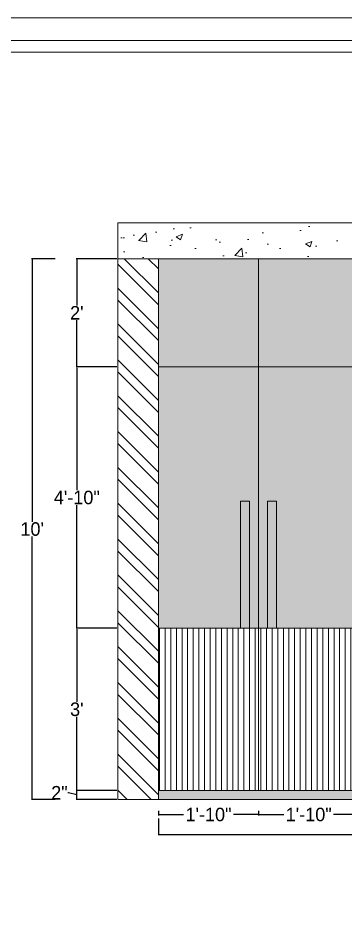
# Model space of a CAD drawing. Header units: inches. Extents: x 15448 to 46480, y -8154 to 0.
# Drawn here: x 22187.5 to 22260.2, y -4580.4 to -4383.1 of the extents above; entities that cross this region are included whole.
import ezdxf

# ---------------------------------------------------------------- set-up
doc = ezdxf.new("R2010")
doc.units = ezdxf.units.IN
doc.header["$MEASUREMENT"] = 0
doc.layers.add('furni', color=253, linetype='Continuous')
doc.layers.add('IEL-HATCH-002', color=7, linetype='Continuous')
doc.styles.add('b.k', font='verdana.ttf')
doc.styles.add('HEMI', font='stylu.ttf')
doc.dimstyles.new('STANDARD$0', dxfattribs={"dimscale": 0, "dimtxt": 6, "dimasz": 3, "dimexe": 2, "dimexo": 2, "dimgap": 0, "dimtad": 0, "dimtih": 1, "dimtoh": 1, "dimdec": 1, "dimzin": 0, "dimdsep": 46, "dimlunit": 4, "dimtxsty": 'b.k', "dimcen": 2.5, "dimclrd": 256, "dimclre": 256, "dimclrt": 256, "dimadec": 0, "dimazin": 0, "dimtfac": 1, "dimtdec": 1, "dimtofl": 0, "dimtmove": 2, "dimatfit": 2, "dimfxl": 1, "dimfrac": 2, "dimtolj": 1, "dimtzin": 0, "dimlwd": 9, "dimlwe": 9, "dimarcsym": 0})

# ---------------------------------------------------------------- blocks, each defined once
blk = doc.blocks.new('*D637')
at = {"color": 254, "lineweight": -2, "transparency": 16777216}
for p, q in [((22218.75, -4559.05), (22218.75, -4560.07)), ((22241, -4559.05), (22241, -4560.07))]:
    blk.add_line(p, q, dxfattribs=at)
at = {"color": 5, "lineweight": -2, "transparency": 16777216}
for p, q in [((22218.93, -4559.89), (22224.34, -4559.89)), ((22240.82, -4559.89), (22235.41, -4559.89))]:
    blk.add_line(p, q, dxfattribs=at)
at = {"color": 5, "transparency": 16777216}
for points in [[(22218.93, -4559.86), (22218.93, -4559.92), (22218.75, -4559.89)], [(22240.82, -4559.86), (22240.82, -4559.92), (22241, -4559.89)]]:
    blk.add_solid(points, dxfattribs=at)
at = {"layer": 'Defpoints', "color": 0, "transparency": 16777216}
for p in [(22218.75, -4556.05), (22241, -4556.05), (22241, -4559.89)]:
    blk.add_point(p, dxfattribs=at)
at = {"color": 5, "lineweight": 5, "transparency": 16777216, "insert": (22229.88, -4559.89), "char_height": 3, "attachment_point": 5, "style": 'HEMI'}
blk.add_mtext('\\A1;1\'-10"', dxfattribs=at)
blk = doc.blocks.new('*D638')
at = {"color": 254, "lineweight": -2, "transparency": 16777216}
for p, q in [((22241, -4559.05), (22241, -4560.07)), ((22263.25, -4559.05), (22263.25, -4560.07))]:
    blk.add_line(p, q, dxfattribs=at)
at = {"color": 5, "lineweight": -2, "transparency": 16777216}
for p, q in [((22241.18, -4559.89), (22246.59, -4559.89)), ((22263.07, -4559.89), (22257.66, -4559.89))]:
    blk.add_line(p, q, dxfattribs=at)
at = {"color": 5, "transparency": 16777216}
for points in [[(22241.18, -4559.86), (22241.18, -4559.92), (22241, -4559.89)], [(22263.07, -4559.86), (22263.07, -4559.92), (22263.25, -4559.89)]]:
    blk.add_solid(points, dxfattribs=at)
at = {"layer": 'Defpoints', "color": 0, "transparency": 16777216}
for p in [(22241, -4556.05), (22263.25, -4556.05), (22263.25, -4559.89)]:
    blk.add_point(p, dxfattribs=at)
at = {"color": 5, "lineweight": 5, "transparency": 16777216, "insert": (22252.13, -4559.89), "char_height": 3, "attachment_point": 5, "style": 'HEMI'}
blk.add_mtext('\\A1;1\'-10"', dxfattribs=at)
blk = doc.blocks.new('*D642')
at = {"color": 5, "lineweight": -2, "transparency": 16777216}
for p, q in [((22198.83, -4555.05), (22198.65, -4555.05)), ((22200.65, -4555.54), (22198.83, -4555.05)), ((22200.65, -4556.36), (22200.65, -4554.72))]:
    blk.add_line(p, q, dxfattribs=at)
at = {"color": 254, "lineweight": -2, "transparency": 16777216}
for p, q in [((22209.54, -4554.54), (22200.47, -4554.54)), ((22209.54, -4556.54), (22200.47, -4556.54))]:
    blk.add_line(p, q, dxfattribs=at)
at = {"color": 5, "transparency": 16777216}
for points in [[(22200.62, -4554.72), (22200.68, -4554.72), (22200.65, -4554.54)], [(22200.62, -4556.36), (22200.68, -4556.36), (22200.65, -4556.54)]]:
    blk.add_solid(points, dxfattribs=at)
at = {"layer": 'Defpoints', "color": 0, "transparency": 16777216}
for p in [(22200.65, -4554.54), (22212.54, -4554.54), (22212.54, -4556.54)]:
    blk.add_point(p, dxfattribs=at)
at = {"color": 5, "lineweight": 5, "transparency": 16777216, "insert": (22196.79, -4555.05), "char_height": 3, "attachment_point": 5, "style": 'HEMI'}
blk.add_mtext('\\A1;2"', dxfattribs=at)
blk = doc.blocks.new('*D643')
at = {"color": 254, "lineweight": -2, "transparency": 16777216}
for p, q in [((22209.54, -4518.54), (22200.47, -4518.54)), ((22209.54, -4554.54), (22200.47, -4554.54))]:
    blk.add_line(p, q, dxfattribs=at)
at = {"color": 5, "lineweight": -2, "transparency": 16777216}
for p, q in [((22200.65, -4518.72), (22200.65, -4534.89)), ((22200.65, -4554.36), (22200.65, -4538.18))]:
    blk.add_line(p, q, dxfattribs=at)
at = {"color": 5, "transparency": 16777216}
for points in [[(22200.62, -4518.72), (22200.68, -4518.72), (22200.65, -4518.54)], [(22200.62, -4554.36), (22200.68, -4554.36), (22200.65, -4554.54)]]:
    blk.add_solid(points, dxfattribs=at)
at = {"layer": 'Defpoints', "color": 0, "transparency": 16777216}
for p in [(22200.65, -4518.54), (22212.54, -4518.54), (22212.54, -4554.54)]:
    blk.add_point(p, dxfattribs=at)
at = {"color": 5, "lineweight": 5, "transparency": 16777216, "insert": (22200.65, -4536.54), "char_height": 3, "attachment_point": 5, "style": 'HEMI'}
blk.add_mtext("\\A1;3'", dxfattribs=at)
blk = doc.blocks.new('*D644')
at = {"color": 254, "lineweight": -2, "transparency": 16777216}
for p, q in [((22209.54, -4460.54), (22200.47, -4460.54)), ((22209.54, -4518.54), (22200.47, -4518.54))]:
    blk.add_line(p, q, dxfattribs=at)
at = {"color": 5, "lineweight": -2, "transparency": 16777216}
for p, q in [((22200.65, -4460.72), (22200.65, -4487.87)), ((22200.65, -4518.36), (22200.65, -4491.2))]:
    blk.add_line(p, q, dxfattribs=at)
at = {"color": 5, "transparency": 16777216}
for points in [[(22200.62, -4460.72), (22200.68, -4460.72), (22200.65, -4460.54)], [(22200.62, -4518.36), (22200.68, -4518.36), (22200.65, -4518.54)]]:
    blk.add_solid(points, dxfattribs=at)
at = {"layer": 'Defpoints', "color": 0, "transparency": 16777216}
for p in [(22200.65, -4460.54), (22212.54, -4460.54), (22212.54, -4518.54)]:
    blk.add_point(p, dxfattribs=at)
at = {"color": 5, "lineweight": 5, "transparency": 16777216, "insert": (22200.65, -4489.54), "char_height": 3, "attachment_point": 5, "style": 'HEMI'}
blk.add_mtext('\\A1;4\'-10"', dxfattribs=at)
blk = doc.blocks.new('*D645')
at = {"color": 254, "lineweight": -2, "transparency": 16777216}
for p, q in [((22209.54, -4436.54), (22200.47, -4436.54)), ((22209.54, -4460.54), (22200.47, -4460.54))]:
    blk.add_line(p, q, dxfattribs=at)
at = {"color": 5, "lineweight": -2, "transparency": 16777216}
for p, q in [((22200.65, -4436.72), (22200.65, -4446.92)), ((22200.65, -4460.36), (22200.65, -4450.16))]:
    blk.add_line(p, q, dxfattribs=at)
at = {"color": 5, "transparency": 16777216}
for points in [[(22200.62, -4436.72), (22200.68, -4436.72), (22200.65, -4436.54)], [(22200.62, -4460.36), (22200.68, -4460.36), (22200.65, -4460.54)]]:
    blk.add_solid(points, dxfattribs=at)
at = {"layer": 'Defpoints', "color": 0, "transparency": 16777216}
for p in [(22200.65, -4436.54), (22212.54, -4436.54), (22212.54, -4460.54)]:
    blk.add_point(p, dxfattribs=at)
at = {"color": 5, "lineweight": 5, "transparency": 16777216, "insert": (22200.65, -4448.54), "char_height": 3, "attachment_point": 5, "style": 'HEMI'}
blk.add_mtext("\\A1;2'", dxfattribs=at)
blk = doc.blocks.new('*D647')
at = {"color": 254, "lineweight": -2, "transparency": 16777216}
for p, q in [((22218.75, -4560.79), (22218.75, -4564.49)), ((22355.75, -4560.79), (22355.75, -4564.49))]:
    blk.add_line(p, q, dxfattribs=at)
at = {"color": 5, "lineweight": -2, "transparency": 16777216}
for p, q in [((22218.93, -4564.31), (22281.71, -4564.31)), ((22355.57, -4564.31), (22292.79, -4564.31))]:
    blk.add_line(p, q, dxfattribs=at)
at = {"color": 5, "transparency": 16777216}
for points in [[(22218.93, -4564.28), (22218.93, -4564.34), (22218.75, -4564.31)], [(22355.57, -4564.28), (22355.57, -4564.34), (22355.75, -4564.31)]]:
    blk.add_solid(points, dxfattribs=at)
at = {"layer": 'Defpoints', "color": 0, "transparency": 16777216}
for p in [(22218.75, -4557.79), (22355.75, -4557.79), (22355.75, -4564.31)]:
    blk.add_point(p, dxfattribs=at)
at = {"color": 5, "lineweight": 5, "transparency": 16777216, "insert": (22287.25, -4564.31), "char_height": 3, "attachment_point": 5, "style": 'HEMI'}
blk.add_mtext('\\A1;11\'-5"', dxfattribs=at)
blk = doc.blocks.new('*D648')
at = {"color": 254, "lineweight": -2, "transparency": 16777216}
for p, q in [((22195.86, -4436.54), (22190.56, -4436.54)), ((22195.86, -4556.54), (22190.56, -4556.54))]:
    blk.add_line(p, q, dxfattribs=at)
at = {"color": 5, "lineweight": -2, "transparency": 16777216}
for p, q in [((22190.74, -4436.72), (22190.74, -4494.89)), ((22190.74, -4556.36), (22190.74, -4498.18))]:
    blk.add_line(p, q, dxfattribs=at)
at = {"color": 5, "transparency": 16777216}
for points in [[(22190.71, -4436.72), (22190.77, -4436.72), (22190.74, -4436.54)], [(22190.71, -4556.36), (22190.77, -4556.36), (22190.74, -4556.54)]]:
    blk.add_solid(points, dxfattribs=at)
at = {"layer": 'Defpoints', "color": 0, "transparency": 16777216}
for p in [(22190.74, -4436.54), (22198.86, -4436.54), (22198.86, -4556.54)]:
    blk.add_point(p, dxfattribs=at)
at = {"color": 5, "lineweight": 5, "transparency": 16777216, "insert": (22190.74, -4496.54), "char_height": 3, "attachment_point": 5, "style": 'HEMI'}
blk.add_mtext("\\A1;10'", dxfattribs=at)

msp = doc.modelspace()

# ---------------------------------------------------------------- hatches: boundary and pattern name
at = {"layer": 'IEL-HATCH-002', "lineweight": 5, "true_color": 0x636466, "transparency": 33554687}
h = msp.add_hatch(dxfattribs=at)
h.set_pattern_fill('AR-CONC', color=251, scale=2)
h.set_pattern_definition([(50, (2708.384, -717.496), (14.3452037, -1.255043), [1.5, -16.5]), (355, (2708.384, -717.496), (-2.775027, 15.043843), [1.2, -13.2]), (100.451444, (2709.579, -717.6), (11.570177, 13.7888), [1.274804, -14.022842]), (46.1842, (2708.384, -713.496), (21.344827, -3.310386), [2.25, -24.75]), (96.63564, (2710.162, -713.771), (18.693239, 19.482372), [1.912207, -21.034275]), (351.18416, (2708.384, -713.496), (18.69324, 19.482372), [1.8, -19.8]), (21, (2710.384, -714.496), (11.938141, -8.052378), [1.5, -16.5]), (326, (2710.384, -714.496), (4.866307, 14.503001), [1.2, -13.2]), (71.451445, (2711.379, -715.167), (16.804448, 6.450623), [1.274804, -14.022842]), (37.5, (2708.384, -717.4955), (0.2431971, 6.6578771), [0, -13.04, 0, -13.4, 0, -13.25]), (7.5, (2708.384, -717.4955), (5.2613907, 7.8882342), [0, -7.64, 0, -12.74, 0, -5.05]), (327.5, (2703.924, -717.4955), (10.6764487, -0.4510974), [0, -5, 0, -15.6, 0, -20.7]), (317.5, (2701.924, -717.4955), (11.6637234, 2.0020996), [0, -6.5, 0, -10.36, 0, -14.7])])
h.paths.add_polyline_path([(22364.75, -4436.54), (22364.75, -4428.54), (22209.75, -4428.54), (22209.75, -4436.54)])
at = {"layer": 'IEL-HATCH-002', "lineweight": 5, "transparency": 33554687}
h = msp.add_hatch(dxfattribs=at)
h.set_pattern_fill('ANSI32', color=1, scale=15, angle=90)
h.set_pattern_definition([(135, (5787.188, -1554.536), (-3.9774756, -3.9774756), []), (135, (5787.188, -1551.8845), (-3.9774756, -3.9774756), [])])
h.paths.add_polyline_path([(22218.75, -4436.54), (22209.75, -4436.54), (22209.75, -4556.54), (22218.75, -4556.54)])
h.paths.add_polyline_path([(22364.75, -4436.54), (22355.75, -4436.54), (22355.75, -4556.54), (22364.75, -4556.54)])
h = msp.add_hatch(color=256, dxfattribs=at)
h.dxf.hatch_style = 1
h.set_gradient(color1=(255, 255, 255), color2=(245, 239, 235), name='INVCYLINDER')
h.paths.add_polyline_path([(22241, -4460.54), (22218.75, -4460.54), (22218.75, -4518.54), (22241, -4518.54)])
h.paths.add_polyline_path([(22263.25, -4460.54), (22241, -4460.54), (22241, -4518.54), (22263.25, -4518.54)])
h.paths.add_polyline_path([(22263.25, -4436.54), (22241, -4436.54), (22241, -4460.54), (22263.25, -4460.54)])
h.paths.add_polyline_path([(22241, -4436.54), (22218.75, -4436.54), (22218.75, -4460.54), (22241, -4460.54)])
at = {"layer": 'IEL-HATCH-002', "lineweight": 5, "true_color": 0xc6a88b, "transparency": 33554687}
h = msp.add_hatch(color=43, dxfattribs=at)
h.dxf.hatch_style = 1
h.paths.add_polyline_path([(22239, -4490.32), (22237, -4490.32), (22237, -4518.54), (22239, -4518.54)])
h.paths.add_polyline_path([(22245, -4490.32), (22243, -4490.32), (22243, -4518.54), (22245, -4518.54)])
at = {"layer": 'IEL-HATCH-002', "lineweight": 5, "true_color": 0xd5bdae, "transparency": 33554687}
h = msp.add_hatch(dxfattribs=at)
h.set_pattern_fill('ANSI31', color=9, scale=10, angle=45)
h.set_pattern_definition([(90, (5472.7515, -1554.5361), (-1.25, 0), [])])
h.paths.add_polyline_path([(22241, -4518.54), (22218.75, -4518.54), (22218.75, -4554.54), (22241, -4554.54)])
h.paths.add_polyline_path([(22263.25, -4518.54), (22241, -4518.54), (22241, -4554.54), (22263.25, -4554.54), (22263.25, -4535.54)])
at = {"layer": 'IEL-HATCH-002', "lineweight": 5, "transparency": 33554687}
h = msp.add_hatch(color=256, dxfattribs=at)
h.dxf.hatch_style = 1
h.set_gradient(color1=(255, 255, 255), color2=(245, 239, 235), name='INVCYLINDER')
h.paths.add_polyline_path([(22263.25, -4554.54), (22218.75, -4554.54), (22218.75, -4556.54), (22263.25, -4556.54)])
h.paths.add_polyline_path([(22311.25, -4554.54), (22263.25, -4554.54), (22263.25, -4556.54), (22311.25, -4556.54)])
h.paths.add_polyline_path([(22355.75, -4554.54), (22311.25, -4554.54), (22311.25, -4556.54), (22355.75, -4556.54)])

# ---------------------------------------------------------------- linework, layer by layer
at = {"lineweight": 5}
for p, q in [((22209.75, -4428.54), (22364.75, -4428.54)), ((22209.75, -4436.54), (22209.75, -4428.54)), ((22209.75, -4556.54), (22209.75, -4436.54)), ((22209.75, -4436.54), (22364.75, -4436.54)), ((22218.75, -4556.54), (22218.75, -4436.54)), ((22241, -4436.54), (22241, -4554.54)), ((22218.75, -4460.54), (22263.25, -4460.54)), ((22218.75, -4518.54), (22263.25, -4518.54)), ((22218.75, -4554.54), (22355.75, -4554.54)), ((22209.75, -4556.54), (22364.75, -4556.54))]:
    msp.add_line(p, q, dxfattribs=at)
for points in [[(22239, -4518.54), (22239, -4490.32), (22237, -4490.32), (22237, -4518.54)], [(22243, -4518.54), (22243, -4490.32), (22245, -4490.32), (22245, -4518.54)]]:
    msp.add_lwpolyline(points, close=True, dxfattribs=at)
at = {"layer": 'furni', "color": 18, "lineweight": 5, "true_color": 0x000000}
for points in [[(21965.02, -4991.83), (21965.02, -4383.07), (22816.92, -4383.07), (22816.92, -4991.83)], [(21970.09, -4986.76), (21970.09, -4388.14), (22811.85, -4388.14), (22811.85, -4986.76)], [(21972.63, -4984.22), (21972.63, -4390.68), (22809.31, -4390.68), (22809.31, -4984.22)]]:
    msp.add_lwpolyline(points, close=True, dxfattribs=at)

# ---------------------------------------------------------------- dimensions: what is measured, and where the dimension line sits
at = {"lineweight": 5}
for base, p1, p2, picture, middle in [((22190.74, -4436.54), (22198.86, -4556.54), (22198.86, -4436.54), '*D648', (22190.74, -4496.54)), ((22200.65, -4554.54), (22212.54, -4556.54), (22212.54, -4554.54), '*D642', (22198.56, -4555.05))]:
    dim = msp.add_linear_dim(base=base, p1=p1, p2=p2, angle=90, dimstyle='STANDARD$0', override={"dimscale": 1, "dimtxt": 3, "dimasz": 0.18, "dimexe": 0.18, "dimexo": 3, "dimgap": 0.09, "dimdec": 0, "dimtxsty": 'HEMI', "dimcen": 0.09, "dimclrd": 5, "dimclre": 254, "dimclrt": 5, "dimtdec": 0, "dimtmove": 1, "dimatfit": 3, "dimfxl": 0.03937, "dimfrac": 0, "dimlwd": 65534, "dimlwe": 65534, "dimarcsym": 1}, dxfattribs=at)
    dim.commit()
    dim.dimension.update_dxf_attribs({"geometry": picture, "text_midpoint": middle, "dimtype": 160})
for base, p1, p2, picture, middle in [((22200.65, -4436.54), (22212.54, -4460.54), (22212.54, -4436.54), '*D645', (22200.65, -4448.54)), ((22200.65, -4460.54), (22212.54, -4518.54), (22212.54, -4460.54), '*D644', (22200.65, -4489.54)), ((22200.65, -4518.54), (22212.54, -4554.54), (22212.54, -4518.54), '*D643', (22200.65, -4536.54))]:
    dim = msp.add_linear_dim(base=base, p1=p1, p2=p2, angle=90, dimstyle='STANDARD$0', override={"dimscale": 1, "dimtxt": 3, "dimasz": 0.18, "dimexe": 0.18, "dimexo": 3, "dimgap": 0.09, "dimdec": 0, "dimtxsty": 'HEMI', "dimcen": 0.09, "dimclrd": 5, "dimclre": 254, "dimclrt": 5, "dimtdec": 0, "dimtmove": 1, "dimatfit": 3, "dimfxl": 0.03937, "dimfrac": 0, "dimlwd": 65534, "dimlwe": 65534, "dimarcsym": 1}, dxfattribs=at)
    dim.commit()
    dim.dimension.update_dxf_attribs({"geometry": picture, "text_midpoint": middle})
for base, p1, p2, picture, middle in [((22241, -4559.89), (22218.75, -4556.05), (22241, -4556.05), '*D637', (22229.88, -4559.89)), ((22263.25, -4559.89), (22241, -4556.05), (22263.25, -4556.05), '*D638', (22252.13, -4559.89)), ((22355.75, -4564.31), (22218.75, -4557.79), (22355.75, -4557.79), '*D647', (22287.25, -4564.31))]:
    dim = msp.add_linear_dim(base=base, p1=p1, p2=p2, dimstyle='STANDARD$0', override={"dimscale": 1, "dimtxt": 3, "dimasz": 0.18, "dimexe": 0.18, "dimexo": 3, "dimgap": 0.09, "dimdec": 0, "dimtxsty": 'HEMI', "dimcen": 0.09, "dimclrd": 5, "dimclre": 254, "dimclrt": 5, "dimtdec": 0, "dimtmove": 1, "dimatfit": 3, "dimfxl": 0.03937, "dimfrac": 0, "dimlwd": 65534, "dimlwe": 65534, "dimarcsym": 1}, dxfattribs=at)
    dim.commit()
    dim.dimension.update_dxf_attribs({"geometry": picture, "text_midpoint": middle})

doc.saveas('drawing.dxf')
